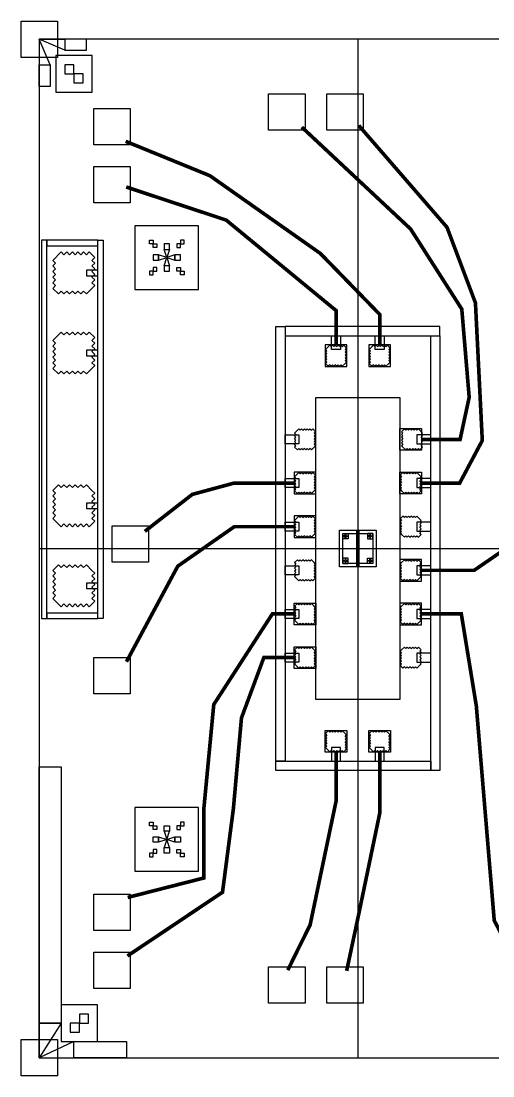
# Model space of a CAD drawing. Header units: inches. Extents: x -50 to 2850, y -50 to 2850.
# Drawn here: x -50 to 1246, y -50 to 2850 of the extents above; entities that cross this region are included whole.
import ezdxf

# ---------------------------------------------------------------- set-up
doc = ezdxf.new("R2010")
doc.units = ezdxf.units.IN
doc.header["$MEASUREMENT"] = 0
for name, color, linetype in [('etch', 1, 'Continuous'), ('etch_align', 4, 'Continuous'), ('ohmic_contacts', 30, 'Continuous'), ('ohmic_pads', 4, 'Continuous'), ('rotation_align', 7, 'Continuous'), ('write_fields', 7, 'Continuous')]:
    doc.layers.add(name, color=color, linetype=linetype)

msp = doc.modelspace()

# ---------------------------------------------------------------- linework, layer by layer
at = {"layer": 'etch'}
for points in [[(21, 2247.5), (6, 2247.5), (6, 1207.4), (21, 1207.4)], [(21, 2247.5), (21, 2232.5), (160.7, 2232.5), (160.7, 2247.5)], [(160.7, 2247.5), (175.7, 2247.5), (175.7, 1207.4), (160.7, 1207.4)], [(129.3, 2150), (160.7, 2150), (160.7, 2165), (129.3, 2165)], [(675, 815), (650, 815), (650, 2010), (675, 2010)], [(675, 1985), (1100, 1985), (1100, 2010), (675, 2010)], [(827.5, 1985), (827.5, 1947.3), (802.5, 1947.3), (802.5, 1985)], [(947.5, 1985), (947.5, 1947.3), (922.5, 1947.3), (922.5, 1985)], [(1075, 1985), (1100, 1985), (1100, 790), (1075, 790)], [(129.3, 1930), (160.7, 1930), (160.7, 1945), (129.3, 1945)], [(712.7, 1687.5), (675, 1687.5), (675, 1712.5), (712.7, 1712.5)], [(1037.3, 1687.5), (1075, 1687.5), (1075, 1712.5), (1037.3, 1712.5)], [(712.7, 1567.5), (675, 1567.5), (675, 1592.5), (712.7, 1592.5)], [(1037.3, 1567.5), (1075, 1567.5), (1075, 1592.5), (1037.3, 1592.5)], [(129.3, 1510), (160.7, 1510), (160.7, 1525), (129.3, 1525)], [(712.7, 1447.5), (675, 1447.5), (675, 1472.5), (712.7, 1472.5)], [(1037.3, 1447.5), (1075, 1447.5), (1075, 1472.5), (1037.3, 1472.5)], [(712.7, 1327.5), (675, 1327.5), (675, 1352.5), (712.7, 1352.5)], [(1037.3, 1327.5), (1075, 1327.5), (1075, 1352.5), (1037.3, 1352.5)], [(129.3, 1290), (160.7, 1290), (160.7, 1305), (129.3, 1305)], [(21, 1222.4), (21, 1207.4), (160.7, 1207.4), (160.7, 1222.4)], [(712.7, 1207.5), (675, 1207.5), (675, 1232.5), (712.7, 1232.5)], [(1037.3, 1207.5), (1075, 1207.5), (1075, 1232.5), (1037.3, 1232.5)], [(712.7, 1087.5), (675, 1087.5), (675, 1112.5), (712.7, 1112.5)], [(1037.3, 1087.5), (1075, 1087.5), (1075, 1112.5), (1037.3, 1112.5)], [(827.5, 815), (827.5, 852.7), (802.5, 852.7), (802.5, 815)], [(947.5, 815), (947.5, 852.7), (922.5, 852.7), (922.5, 815)], [(1075, 790), (650, 790), (650, 815), (1075, 815)]]:
    msp.add_lwpolyline(points, close=True, dxfattribs=at)
at = {"layer": 'etch_align'}
for points in [[(-50, 2850), (50, 2850), (50, 2750), (-50, 2750)], [(-50, 50), (50, 50), (50, -50), (-50, -50)]]:
    msp.add_lwpolyline(points, close=True, dxfattribs=at)
at = {"layer": 'ohmic_contacts'}
for points in [[(30, 2730), (0, 2800), (0, 2730)], [(70, 2770), (0, 2800), (70, 2800)], [(70, 2800), (70, 2770), (130, 2770), (130, 2800)], [(30, 2730), (30, 2670), (0, 2670), (0, 2730)], [(70, 2730), (70, 2705), (95, 2705), (95, 2730)], [(95, 2705), (95, 2680), (120, 2680), (120, 2705)], [(302.5, 2247.5), (312.5, 2247.5), (312.5, 2237.5), (302.5, 2237.5)], [(312.5, 2237.5), (322.5, 2237.5), (322.5, 2227.5), (312.5, 2227.5)], [(357.5, 2237.5), (342.5, 2237.5), (342.5, 2222.5), (357.5, 2222.5)], [(387.5, 2237.5), (377.5, 2237.5), (377.5, 2227.5), (387.5, 2227.5)], [(397.5, 2247.5), (387.5, 2247.5), (387.5, 2237.5), (397.5, 2237.5)], [(60.1, 2215.2), (67.8, 2207.5), (75.5, 2215.2), (83.2, 2207.5), (90.8, 2215.2), (98.5, 2207.5), (106.2, 2215.2), (113.9, 2207.5), (121.6, 2215.2), (129.3, 2207.5), (137, 2215.2), (152.4, 2199.8), (144.7, 2192.1), (152.4, 2184.4), (144.7, 2176.7), (152.4, 2169), (144.7, 2161.3), (152.4, 2153.6), (144.7, 2145.9), (152.4, 2138.2), (144.7, 2130.5), (152.4, 2122.9), (144.7, 2115.2), (129.3, 2099.8), (121.6, 2107.5), (113.9, 2099.8), (106.2, 2107.5), (98.5, 2099.8), (90.8, 2107.5), (83.2, 2099.8), (75.5, 2107.5), (67.8, 2099.8), (60.1, 2107.5), (52.4, 2099.8), (37, 2115.2), (44.7, 2122.9), (37, 2130.5), (44.7, 2138.2), (37, 2145.9), (44.7, 2153.6), (37, 2161.3), (44.7, 2169), (37, 2176.7), (44.7, 2184.4), (37, 2192.1)], [(327.5, 2207.5), (312.5, 2207.5), (312.5, 2192.5), (327.5, 2192.5)], [(350, 2200), (327.5, 2207.5), (327.5, 2192.5)], [(357.5, 2222.5), (350, 2200), (342.5, 2222.5)], [(372.5, 2207.5), (350, 2200), (372.5, 2192.5)], [(387.5, 2207.5), (372.5, 2207.5), (372.5, 2192.5), (387.5, 2192.5)], [(350, 2200), (357.5, 2177.5), (342.5, 2177.5)], [(357.5, 2177.5), (342.5, 2177.5), (342.5, 2162.5), (357.5, 2162.5)], [(302.5, 2152.5), (312.5, 2152.5), (312.5, 2162.5), (302.5, 2162.5)], [(312.5, 2162.5), (322.5, 2162.5), (322.5, 2172.5), (312.5, 2172.5)], [(387.5, 2162.5), (377.5, 2162.5), (377.5, 2172.5), (387.5, 2172.5)], [(397.5, 2152.5), (387.5, 2152.5), (387.5, 2162.5), (397.5, 2162.5)], [(60.1, 1995.2), (67.8, 1987.5), (75.5, 1995.2), (83.2, 1987.5), (90.8, 1995.2), (98.5, 1987.5), (106.2, 1995.2), (113.9, 1987.5), (121.6, 1995.2), (129.3, 1987.5), (137, 1995.2), (152.4, 1979.8), (144.7, 1972.1), (152.4, 1964.4), (144.7, 1956.7), (152.4, 1949), (144.7, 1941.3), (152.4, 1933.6), (144.7, 1925.9), (152.4, 1918.2), (144.7, 1910.5), (152.4, 1902.9), (144.7, 1895.2), (129.3, 1879.8), (121.6, 1887.5), (113.9, 1879.8), (106.2, 1887.5), (98.5, 1879.8), (90.8, 1887.5), (83.2, 1879.8), (75.5, 1887.5), (67.8, 1879.8), (60.1, 1887.5), (52.4, 1879.8), (37, 1895.2), (44.7, 1902.9), (37, 1910.5), (44.7, 1918.2), (37, 1925.9), (44.7, 1933.6), (37, 1941.3), (44.7, 1949), (37, 1956.7), (44.7, 1964.4), (37, 1972.1)], [(797.7, 1958.8), (801.5, 1955), (805.4, 1958.8), (809.2, 1955), (813.1, 1958.8), (816.9, 1955), (820.8, 1958.8), (824.6, 1955), (828.5, 1958.8), (832.3, 1955), (836.2, 1958.8), (843.8, 1951.2), (840, 1947.3), (843.8, 1943.5), (840, 1939.6), (843.8, 1935.8), (840, 1931.9), (843.8, 1928.1), (840, 1924.2), (843.8, 1920.4), (840, 1916.5), (843.8, 1912.7), (840, 1908.8), (832.3, 1901.2), (828.5, 1905), (824.6, 1901.2), (820.8, 1905), (816.9, 1901.2), (813.1, 1905), (809.2, 1901.2), (805.4, 1905), (801.5, 1901.2), (797.7, 1905), (793.8, 1901.2), (786.2, 1908.8), (790, 1912.7), (786.2, 1916.5), (790, 1920.4), (786.2, 1924.2), (790, 1928.1), (786.2, 1931.9), (790, 1935.8), (786.2, 1939.6), (790, 1943.5), (786.2, 1947.3)], [(917.7, 1958.8), (921.5, 1955), (925.4, 1958.8), (929.2, 1955), (933.1, 1958.8), (936.9, 1955), (940.8, 1958.8), (944.6, 1955), (948.5, 1958.8), (952.3, 1955), (956.2, 1958.8), (963.8, 1951.2), (960, 1947.3), (963.8, 1943.5), (960, 1939.6), (963.8, 1935.8), (960, 1931.9), (963.8, 1928.1), (960, 1924.2), (963.8, 1920.4), (960, 1916.5), (963.8, 1912.7), (960, 1908.8), (952.3, 1901.2), (948.5, 1905), (944.6, 1901.2), (940.8, 1905), (936.9, 1901.2), (933.1, 1905), (929.2, 1901.2), (925.4, 1905), (921.5, 1901.2), (917.7, 1905), (913.8, 1901.2), (906.2, 1908.8), (910, 1912.7), (906.2, 1916.5), (910, 1920.4), (906.2, 1924.2), (910, 1928.1), (906.2, 1931.9), (910, 1935.8), (906.2, 1939.6), (910, 1943.5), (906.2, 1947.3)], [(712.7, 1728.8), (716.5, 1725), (720.4, 1728.8), (724.2, 1725), (728.1, 1728.8), (731.9, 1725), (735.8, 1728.8), (739.6, 1725), (743.5, 1728.8), (747.3, 1725), (751.2, 1728.8), (758.8, 1721.2), (755, 1717.3), (758.8, 1713.5), (755, 1709.6), (758.8, 1705.8), (755, 1701.9), (758.8, 1698.1), (755, 1694.2), (758.8, 1690.4), (755, 1686.5), (758.8, 1682.7), (755, 1678.8), (747.3, 1671.2), (743.5, 1675), (739.6, 1671.2), (735.8, 1675), (731.9, 1671.2), (728.1, 1675), (724.2, 1671.2), (720.4, 1675), (716.5, 1671.2), (712.7, 1675), (708.8, 1671.2), (701.2, 1678.8), (705, 1682.7), (701.2, 1686.5), (705, 1690.4), (701.2, 1694.2), (705, 1698.1), (701.2, 1701.9), (705, 1705.8), (701.2, 1709.6), (705, 1713.5), (701.2, 1717.3)], [(1041.2, 1728.8), (1037.3, 1725), (1033.5, 1728.8), (1029.6, 1725), (1025.8, 1728.8), (1021.9, 1725), (1018.1, 1728.8), (1014.2, 1725), (1010.4, 1728.8), (1006.5, 1725), (1002.7, 1728.8), (995, 1721.2), (998.8, 1717.3), (995, 1713.5), (998.8, 1709.6), (995, 1705.8), (998.8, 1701.9), (995, 1698.1), (998.8, 1694.2), (995, 1690.4), (998.8, 1686.5), (995, 1682.7), (998.8, 1678.8), (1006.5, 1671.2), (1010.4, 1675), (1014.2, 1671.2), (1018.1, 1675), (1021.9, 1671.2), (1025.8, 1675), (1029.6, 1671.2), (1033.5, 1675), (1037.3, 1671.2), (1041.2, 1675), (1045, 1671.2), (1052.7, 1678.8), (1048.8, 1682.7), (1052.7, 1686.5), (1048.8, 1690.4), (1052.7, 1694.2), (1048.8, 1698.1), (1052.7, 1701.9), (1048.8, 1705.8), (1052.7, 1709.6), (1048.8, 1713.5), (1052.7, 1717.3)], [(712.7, 1608.8), (716.5, 1605), (720.4, 1608.8), (724.2, 1605), (728.1, 1608.8), (731.9, 1605), (735.8, 1608.8), (739.6, 1605), (743.5, 1608.8), (747.3, 1605), (751.2, 1608.8), (758.8, 1601.2), (755, 1597.3), (758.8, 1593.5), (755, 1589.6), (758.8, 1585.8), (755, 1581.9), (758.8, 1578.1), (755, 1574.2), (758.8, 1570.4), (755, 1566.5), (758.8, 1562.7), (755, 1558.8), (747.3, 1551.2), (743.5, 1555), (739.6, 1551.2), (735.8, 1555), (731.9, 1551.2), (728.1, 1555), (724.2, 1551.2), (720.4, 1555), (716.5, 1551.2), (712.7, 1555), (708.8, 1551.2), (701.2, 1558.8), (705, 1562.7), (701.2, 1566.5), (705, 1570.4), (701.2, 1574.2), (705, 1578.1), (701.2, 1581.9), (705, 1585.8), (701.2, 1589.6), (705, 1593.5), (701.2, 1597.3)], [(1037.3, 1608.8), (1033.5, 1605), (1029.6, 1608.8), (1025.8, 1605), (1021.9, 1608.8), (1018.1, 1605), (1014.2, 1608.8), (1010.4, 1605), (1006.5, 1608.8), (1002.7, 1605), (998.8, 1608.8), (991.2, 1601.2), (995, 1597.3), (991.2, 1593.5), (995, 1589.6), (991.2, 1585.8), (995, 1581.9), (991.2, 1578.1), (995, 1574.2), (991.2, 1570.4), (995, 1566.5), (991.2, 1562.7), (995, 1558.8), (1002.7, 1551.2), (1006.5, 1555), (1010.4, 1551.2), (1014.2, 1555), (1018.1, 1551.2), (1021.9, 1555), (1025.8, 1551.2), (1029.6, 1555), (1033.5, 1551.2), (1037.3, 1555), (1041.2, 1551.2), (1048.8, 1558.8), (1045, 1562.7), (1048.8, 1566.5), (1045, 1570.4), (1048.8, 1574.2), (1045, 1578.1), (1048.8, 1581.9), (1045, 1585.8), (1048.8, 1589.6), (1045, 1593.5), (1048.8, 1597.3)], [(60.1, 1459.8), (67.8, 1467.5), (75.5, 1459.8), (83.2, 1467.5), (90.8, 1459.8), (98.5, 1467.5), (106.2, 1459.8), (113.9, 1467.5), (121.6, 1459.8), (129.3, 1467.5), (137, 1459.8), (152.4, 1475.2), (144.7, 1482.9), (152.4, 1490.5), (144.7, 1498.2), (152.4, 1505.9), (144.7, 1513.6), (152.4, 1521.3), (144.7, 1529), (152.4, 1536.7), (144.7, 1544.4), (152.4, 1552.1), (144.7, 1559.8), (129.3, 1575.2), (121.6, 1567.5), (113.9, 1575.2), (106.2, 1567.5), (98.5, 1575.2), (90.8, 1567.5), (83.2, 1575.2), (75.5, 1567.5), (67.8, 1575.2), (60.1, 1567.5), (52.4, 1575.2), (37, 1559.8), (44.7, 1552.1), (37, 1544.4), (44.7, 1536.7), (37, 1529), (44.7, 1521.3), (37, 1513.6), (44.7, 1505.9), (37, 1498.2), (44.7, 1490.5), (37, 1482.9)], [(712.7, 1488.8), (716.5, 1485), (720.4, 1488.8), (724.2, 1485), (728.1, 1488.8), (731.9, 1485), (735.8, 1488.8), (739.6, 1485), (743.5, 1488.8), (747.3, 1485), (751.2, 1488.8), (758.8, 1481.2), (755, 1477.3), (758.8, 1473.5), (755, 1469.6), (758.8, 1465.8), (755, 1461.9), (758.8, 1458.1), (755, 1454.2), (758.8, 1450.4), (755, 1446.5), (758.8, 1442.7), (755, 1438.8), (747.3, 1431.2), (743.5, 1435), (739.6, 1431.2), (735.8, 1435), (731.9, 1431.2), (728.1, 1435), (724.2, 1431.2), (720.4, 1435), (716.5, 1431.2), (712.7, 1435), (708.8, 1431.2), (701.2, 1438.8), (705, 1442.7), (701.2, 1446.5), (705, 1450.4), (701.2, 1454.2), (705, 1458.1), (701.2, 1461.9), (705, 1465.8), (701.2, 1469.6), (705, 1473.5), (701.2, 1477.3)], [(1037.3, 1488.8), (1033.5, 1485), (1029.6, 1488.8), (1025.8, 1485), (1021.9, 1488.8), (1018.1, 1485), (1014.2, 1488.8), (1010.4, 1485), (1006.5, 1488.8), (1002.7, 1485), (998.8, 1488.8), (991.2, 1481.2), (995, 1477.3), (991.2, 1473.5), (995, 1469.6), (991.2, 1465.8), (995, 1461.9), (991.2, 1458.1), (995, 1454.2), (991.2, 1450.4), (995, 1446.5), (991.2, 1442.7), (995, 1438.8), (1002.7, 1431.2), (1006.5, 1435), (1010.4, 1431.2), (1014.2, 1435), (1018.1, 1431.2), (1021.9, 1435), (1025.8, 1431.2), (1029.6, 1435), (1033.5, 1431.2), (1037.3, 1435), (1041.2, 1431.2), (1048.8, 1438.8), (1045, 1442.7), (1048.8, 1446.5), (1045, 1450.4), (1048.8, 1454.2), (1045, 1458.1), (1048.8, 1461.9), (1045, 1465.8), (1048.8, 1469.6), (1045, 1473.5), (1048.8, 1477.3)], [(838, 1435), (835, 1435), (835, 1433), (838, 1433)], [(838, 1435), (841, 1434), (838, 1433)], [(840, 1440), (842, 1440), (842, 1437), (840, 1437)], [(840, 1437), (841, 1434), (842, 1437)], [(841, 1434), (840, 1431), (842, 1431)], [(840, 1431), (842, 1431), (842, 1428), (840, 1428)], [(841, 1434), (844, 1435), (844, 1433)], [(844, 1435), (847, 1435), (847, 1433), (844, 1433)], [(906, 1435), (903, 1435), (903, 1433), (906, 1433)], [(909, 1434), (906, 1435), (906, 1433)], [(910, 1440), (908, 1440), (908, 1437), (910, 1437)], [(910, 1437), (909, 1434), (908, 1437)], [(909, 1434), (910, 1431), (908, 1431)], [(910, 1431), (908, 1431), (908, 1428), (910, 1428)], [(912, 1435), (909, 1434), (912, 1433)], [(912, 1435), (915, 1435), (915, 1433), (912, 1433)], [(712.7, 1311.2), (716.5, 1315), (720.4, 1311.2), (724.2, 1315), (728.1, 1311.2), (731.9, 1315), (735.8, 1311.2), (739.6, 1315), (743.5, 1311.2), (747.3, 1315), (751.2, 1311.2), (758.8, 1318.8), (755, 1322.7), (758.8, 1326.5), (755, 1330.4), (758.8, 1334.2), (755, 1338.1), (758.8, 1341.9), (755, 1345.8), (758.8, 1349.6), (755, 1353.5), (758.8, 1357.3), (755, 1361.2), (747.3, 1368.8), (743.5, 1365), (739.6, 1368.8), (735.8, 1365), (731.9, 1368.8), (728.1, 1365), (724.2, 1368.8), (720.4, 1365), (716.5, 1368.8), (712.7, 1365), (708.8, 1368.8), (701.2, 1361.2), (705, 1357.3), (701.2, 1353.5), (705, 1349.6), (701.2, 1345.8), (705, 1341.9), (701.2, 1338.1), (705, 1334.2), (701.2, 1330.4), (705, 1326.5), (701.2, 1322.7)], [(838, 1365), (835, 1365), (835, 1367), (838, 1367)], [(838, 1365), (841, 1366), (838, 1367)], [(840, 1369), (842, 1369), (842, 1372), (840, 1372)], [(841, 1366), (840, 1369), (842, 1369)], [(840, 1363), (841, 1366), (842, 1363)], [(840, 1360), (842, 1360), (842, 1363), (840, 1363)], [(841, 1366), (844, 1365), (844, 1367)], [(844, 1365), (847, 1365), (847, 1367), (844, 1367)], [(906, 1365), (903, 1365), (903, 1367), (906, 1367)], [(909, 1366), (906, 1365), (906, 1367)], [(910, 1369), (908, 1369), (908, 1372), (910, 1372)], [(909, 1366), (910, 1369), (908, 1369)], [(910, 1363), (909, 1366), (908, 1363)], [(910, 1360), (908, 1360), (908, 1363), (910, 1363)], [(912, 1365), (909, 1366), (912, 1367)], [(912, 1365), (915, 1365), (915, 1367), (912, 1367)], [(1037.3, 1311.2), (1033.5, 1315), (1029.6, 1311.2), (1025.8, 1315), (1021.9, 1311.2), (1018.1, 1315), (1014.2, 1311.2), (1010.4, 1315), (1006.5, 1311.2), (1002.7, 1315), (998.8, 1311.2), (991.2, 1318.8), (995, 1322.7), (991.2, 1326.5), (995, 1330.4), (991.2, 1334.2), (995, 1338.1), (991.2, 1341.9), (995, 1345.8), (991.2, 1349.6), (995, 1353.5), (991.2, 1357.3), (995, 1361.2), (1002.7, 1368.8), (1006.5, 1365), (1010.4, 1368.8), (1014.2, 1365), (1018.1, 1368.8), (1021.9, 1365), (1025.8, 1368.8), (1029.6, 1365), (1033.5, 1368.8), (1037.3, 1365), (1041.2, 1368.8), (1048.8, 1361.2), (1045, 1357.3), (1048.8, 1353.5), (1045, 1349.6), (1048.8, 1345.8), (1045, 1341.9), (1048.8, 1338.1), (1045, 1334.2), (1048.8, 1330.4), (1045, 1326.5), (1048.8, 1322.7)], [(60.1, 1239.8), (67.8, 1247.5), (75.5, 1239.8), (83.2, 1247.5), (90.8, 1239.8), (98.5, 1247.5), (106.2, 1239.8), (113.9, 1247.5), (121.6, 1239.8), (129.3, 1247.5), (137, 1239.8), (152.4, 1255.2), (144.7, 1262.9), (152.4, 1270.5), (144.7, 1278.2), (152.4, 1285.9), (144.7, 1293.6), (152.4, 1301.3), (144.7, 1309), (152.4, 1316.7), (144.7, 1324.4), (152.4, 1332.1), (144.7, 1339.8), (129.3, 1355.2), (121.6, 1347.5), (113.9, 1355.2), (106.2, 1347.5), (98.5, 1355.2), (90.8, 1347.5), (83.2, 1355.2), (75.5, 1347.5), (67.8, 1355.2), (60.1, 1347.5), (52.4, 1355.2), (37, 1339.8), (44.7, 1332.1), (37, 1324.4), (44.7, 1316.7), (37, 1309), (44.7, 1301.3), (37, 1293.6), (44.7, 1285.9), (37, 1278.2), (44.7, 1270.5), (37, 1262.9)], [(712.7, 1191.2), (716.5, 1195), (720.4, 1191.2), (724.2, 1195), (728.1, 1191.2), (731.9, 1195), (735.8, 1191.2), (739.6, 1195), (743.5, 1191.2), (747.3, 1195), (751.2, 1191.2), (758.8, 1198.8), (755, 1202.7), (758.8, 1206.5), (755, 1210.4), (758.8, 1214.2), (755, 1218.1), (758.8, 1221.9), (755, 1225.8), (758.8, 1229.6), (755, 1233.5), (758.8, 1237.3), (755, 1241.2), (747.3, 1248.8), (743.5, 1245), (739.6, 1248.8), (735.8, 1245), (731.9, 1248.8), (728.1, 1245), (724.2, 1248.8), (720.4, 1245), (716.5, 1248.8), (712.7, 1245), (708.8, 1248.8), (701.2, 1241.2), (705, 1237.3), (701.2, 1233.5), (705, 1229.6), (701.2, 1225.8), (705, 1221.9), (701.2, 1218.1), (705, 1214.2), (701.2, 1210.4), (705, 1206.5), (701.2, 1202.7)], [(1037.3, 1191.2), (1033.5, 1195), (1029.6, 1191.2), (1025.8, 1195), (1021.9, 1191.2), (1018.1, 1195), (1014.2, 1191.2), (1010.4, 1195), (1006.5, 1191.2), (1002.7, 1195), (998.8, 1191.2), (991.2, 1198.8), (995, 1202.7), (991.2, 1206.5), (995, 1210.4), (991.2, 1214.2), (995, 1218.1), (991.2, 1221.9), (995, 1225.8), (991.2, 1229.6), (995, 1233.5), (991.2, 1237.3), (995, 1241.2), (1002.7, 1248.8), (1006.5, 1245), (1010.4, 1248.8), (1014.2, 1245), (1018.1, 1248.8), (1021.9, 1245), (1025.8, 1248.8), (1029.6, 1245), (1033.5, 1248.8), (1037.3, 1245), (1041.2, 1248.8), (1048.8, 1241.2), (1045, 1237.3), (1048.8, 1233.5), (1045, 1229.6), (1048.8, 1225.8), (1045, 1221.9), (1048.8, 1218.1), (1045, 1214.2), (1048.8, 1210.4), (1045, 1206.5), (1048.8, 1202.7)], [(712.7, 1071.2), (716.5, 1075), (720.4, 1071.2), (724.2, 1075), (728.1, 1071.2), (731.9, 1075), (735.8, 1071.2), (739.6, 1075), (743.5, 1071.2), (747.3, 1075), (751.2, 1071.2), (758.8, 1078.8), (755, 1082.7), (758.8, 1086.5), (755, 1090.4), (758.8, 1094.2), (755, 1098.1), (758.8, 1101.9), (755, 1105.8), (758.8, 1109.6), (755, 1113.5), (758.8, 1117.3), (755, 1121.2), (747.3, 1128.8), (743.5, 1125), (739.6, 1128.8), (735.8, 1125), (731.9, 1128.8), (728.1, 1125), (724.2, 1128.8), (720.4, 1125), (716.5, 1128.8), (712.7, 1125), (708.8, 1128.8), (701.2, 1121.2), (705, 1117.3), (701.2, 1113.5), (705, 1109.6), (701.2, 1105.8), (705, 1101.9), (701.2, 1098.1), (705, 1094.2), (701.2, 1090.4), (705, 1086.5), (701.2, 1082.7)], [(1037.3, 1071.2), (1033.5, 1075), (1029.6, 1071.2), (1025.8, 1075), (1021.9, 1071.2), (1018.1, 1075), (1014.2, 1071.2), (1010.4, 1075), (1006.5, 1071.2), (1002.7, 1075), (998.8, 1071.2), (991.2, 1078.8), (995, 1082.7), (991.2, 1086.5), (995, 1090.4), (991.2, 1094.2), (995, 1098.1), (991.2, 1101.9), (995, 1105.8), (991.2, 1109.6), (995, 1113.5), (991.2, 1117.3), (995, 1121.2), (1002.7, 1128.8), (1006.5, 1125), (1010.4, 1128.8), (1014.2, 1125), (1018.1, 1128.8), (1021.9, 1125), (1025.8, 1128.8), (1029.6, 1125), (1033.5, 1128.8), (1037.3, 1125), (1041.2, 1128.8), (1048.8, 1121.2), (1045, 1117.3), (1048.8, 1113.5), (1045, 1109.6), (1048.8, 1105.8), (1045, 1101.9), (1048.8, 1098.1), (1045, 1094.2), (1048.8, 1090.4), (1045, 1086.5), (1048.8, 1082.7)], [(797.7, 841.2), (801.5, 845), (805.4, 841.2), (809.2, 845), (813.1, 841.2), (816.9, 845), (820.8, 841.2), (824.6, 845), (828.5, 841.2), (832.3, 845), (836.2, 841.2), (843.8, 848.8), (840, 852.7), (843.8, 856.5), (840, 860.4), (843.8, 864.2), (840, 868.1), (843.8, 871.9), (840, 875.8), (843.8, 879.6), (840, 883.5), (843.8, 887.3), (840, 891.2), (832.3, 898.8), (828.5, 895), (824.6, 898.8), (820.8, 895), (816.9, 898.8), (813.1, 895), (809.2, 898.8), (805.4, 895), (801.5, 898.8), (797.7, 895), (793.8, 898.8), (786.2, 891.2), (790, 887.3), (786.2, 883.5), (790, 879.6), (786.2, 875.8), (790, 871.9), (786.2, 868.1), (790, 864.2), (786.2, 860.4), (790, 856.5), (786.2, 852.7)], [(917.7, 841.2), (921.5, 845), (925.4, 841.2), (929.2, 845), (933.1, 841.2), (936.9, 845), (940.8, 841.2), (944.6, 845), (948.5, 841.2), (952.3, 845), (956.2, 841.2), (963.8, 848.8), (960, 852.7), (963.8, 856.5), (960, 860.4), (963.8, 864.2), (960, 868.1), (963.8, 871.9), (960, 875.8), (963.8, 879.6), (960, 883.5), (963.8, 887.3), (960, 891.2), (952.3, 898.8), (948.5, 895), (944.6, 898.8), (940.8, 895), (936.9, 898.8), (933.1, 895), (929.2, 898.8), (925.4, 895), (921.5, 898.8), (917.7, 895), (913.8, 898.8), (906.2, 891.2), (910, 887.3), (906.2, 883.5), (910, 879.6), (906.2, 875.8), (910, 871.9), (906.2, 868.1), (910, 864.2), (906.2, 860.4), (910, 856.5), (906.2, 852.7)], [(60, 95), (0, 95), (0, 799.4), (60, 799.4)], [(302.5, 647.5), (312.5, 647.5), (312.5, 637.5), (302.5, 637.5)], [(397.5, 647.5), (387.5, 647.5), (387.5, 637.5), (397.5, 637.5)], [(312.5, 637.5), (322.5, 637.5), (322.5, 627.5), (312.5, 627.5)], [(357.5, 622.5), (342.5, 622.5), (342.5, 637.5), (357.5, 637.5)], [(350, 600), (357.5, 622.5), (342.5, 622.5)], [(387.5, 637.5), (377.5, 637.5), (377.5, 627.5), (387.5, 627.5)], [(327.5, 592.5), (312.5, 592.5), (312.5, 607.5), (327.5, 607.5)], [(350, 600), (327.5, 592.5), (327.5, 607.5)], [(357.5, 577.5), (350, 600), (342.5, 577.5)], [(372.5, 592.5), (350, 600), (372.5, 607.5)], [(387.5, 592.5), (372.5, 592.5), (372.5, 607.5), (387.5, 607.5)], [(302.5, 552.5), (312.5, 552.5), (312.5, 562.5), (302.5, 562.5)], [(312.5, 562.5), (322.5, 562.5), (322.5, 572.5), (312.5, 572.5)], [(357.5, 562.5), (342.5, 562.5), (342.5, 577.5), (357.5, 577.5)], [(387.5, 562.5), (377.5, 562.5), (377.5, 572.5), (387.5, 572.5)], [(397.5, 552.5), (387.5, 552.5), (387.5, 562.5), (397.5, 562.5)], [(110, 95), (135, 95), (135, 120), (110, 120)], [(60, 95), (0, 0), (0, 95)], [(85, 70), (110, 70), (110, 95), (85, 95)], [(95, 45), (0, 0), (95, 0)], [(95, 45), (239.2, 45), (239.2, 0), (95, 0)]]:
    msp.add_lwpolyline(points, close=True, dxfattribs=at)
at = {"layer": 'ohmic_pads'}
for points in [[(730, 2650), (730, 2550), (630, 2550), (630, 2650)], [(890, 2650), (890, 2550), (790, 2550), (790, 2650)], [(250, 2610), (250, 2510), (150, 2510), (150, 2610)], [(150, 2450), (250, 2450), (250, 2350), (150, 2350)], [(845, 1960), (785, 1960), (785, 1900), (845, 1900)], [(965, 1960), (905, 1960), (905, 1900), (965, 1900)], [(990, 1730), (1050, 1730), (1050, 1670), (990, 1670)], [(760, 1610), (700, 1610), (700, 1550), (760, 1550)], [(990, 1610), (1050, 1610), (1050, 1550), (990, 1550)], [(760, 1490), (700, 1490), (700, 1430), (760, 1430)], [(200, 1462.5), (300, 1462.5), (300, 1362.5), (200, 1362.5)], [(990, 1310), (1050, 1310), (1050, 1370), (990, 1370)], [(760, 1190), (700, 1190), (700, 1250), (760, 1250)], [(990, 1190), (1050, 1190), (1050, 1250), (990, 1250)], [(760, 1070), (700, 1070), (700, 1130), (760, 1130)], [(150, 1100), (250, 1100), (250, 1000), (150, 1000)], [(845, 840), (785, 840), (785, 900), (845, 900)], [(965, 840), (905, 840), (905, 900), (965, 900)], [(150, 450), (250, 450), (250, 350), (150, 350)], [(250, 290), (250, 190), (150, 190), (150, 290)], [(730, 250), (730, 150), (630, 150), (630, 250)], [(890, 250), (890, 150), (790, 150), (790, 250)]]:
    msp.add_lwpolyline(points, close=True, dxfattribs=at)
at = {"layer": 'ohmic_pads', "const_width": 10}
for points in [[(1050, 1700), (1155.9, 1700), (1180.8, 1815.8), (1160.5, 2058.1), (1019.8, 2278.5), (720.9, 2558.6)], [(1050, 1580), (1154.8, 1580), (1216.8, 1696.9), (1198, 2075.3), (1119.8, 2283.2), (877.5, 2563)], [(1050, 1340), (1194.5, 1340), (1294.3, 1408.7), (1333.9, 1692.7), (1300.6, 2096.5), (1300.6, 2289.5), (1339.7, 2556.1)], [(935, 1960), (935, 2043.6), (772.1, 2211.1), (468.6, 2424.9), (237.2, 2519.4)], [(815, 1960), (815, 2054.3), (513.3, 2302.9), (238.7, 2393.9)], [(700, 1580), (535.6, 1580), (420.1, 1548.7), (289.8, 1447.1)], [(700, 1460), (535.6, 1460), (380.3, 1351.4), (239.3, 1088.6)], [(700, 1220), (640, 1220), (479.2, 971), (452.2, 687.4), (452.2, 494.2), (242.7, 440.7)], [(1050, 1220), (1159.2, 1220), (1200.4, 967.5), (1249.6, 377.4), (1320.8, 240.8)], [(700, 1100), (616.7, 1100), (555.3, 934.2), (533.1, 684.8), (503.2, 455), (242.1, 279.8)], [(815, 840), (815, 704.6), (743.9, 365.3), (682.4, 240.7)], [(935, 840), (935, 671.6), (872.4, 370.9), (844.2, 238.8)]]:
    msp.add_lwpolyline(points, dxfattribs=at)
at = {"layer": 'rotation_align'}
for points in [[(45, 2655), (145, 2655), (145, 2755), (45, 2755)], [(60, 45), (160, 45), (160, 145), (60, 145)]]:
    msp.add_lwpolyline(points, close=True, dxfattribs=at)
at = {"layer": 'write_fields'}
for p, q in [((875, 2800), (875, 0)), ((760, 1730), (760, 1815)), ((0, 1400), (2800, 1400))]:
    msp.add_line(p, q, dxfattribs=at)
for points in [[(2800, 2800), (0, 2800), (0, 0), (2800, 0)], [(437.5, 2287.5), (262.5, 2287.5), (262.5, 2112.5), (437.5, 2112.5)], [(760, 1815), (990, 1815), (990, 985), (760, 985)], [(925, 1350), (825, 1350), (825, 1450), (925, 1450)], [(875, 1350), (872.5, 1350), (872.5, 1450), (875, 1450)], [(877.5, 1350), (875, 1350), (875, 1450), (877.5, 1450)], [(916.5, 1358.5), (833.5, 1358.5), (833.5, 1441.5), (916.5, 1441.5)], [(437.5, 687.5), (262.5, 687.5), (262.5, 512.5), (437.5, 512.5)]]:
    msp.add_lwpolyline(points, close=True, dxfattribs=at)
for points in [[(833.5, 1426.5), (833.5, 1441.5), (848.5, 1441.5), (848.5, 1426.5), (833.5, 1426.5)], [(916.5, 1426.5), (916.5, 1441.5), (901.5, 1441.5), (901.5, 1426.5), (916.5, 1426.5)], [(833.5, 1373.5), (833.5, 1358.5), (848.5, 1358.5), (848.5, 1373.5), (833.5, 1373.5)], [(916.5, 1373.5), (916.5, 1358.5), (901.5, 1358.5), (901.5, 1373.5), (916.5, 1373.5)]]:
    msp.add_lwpolyline(points, dxfattribs=at)

doc.saveas('drawing.dxf')
